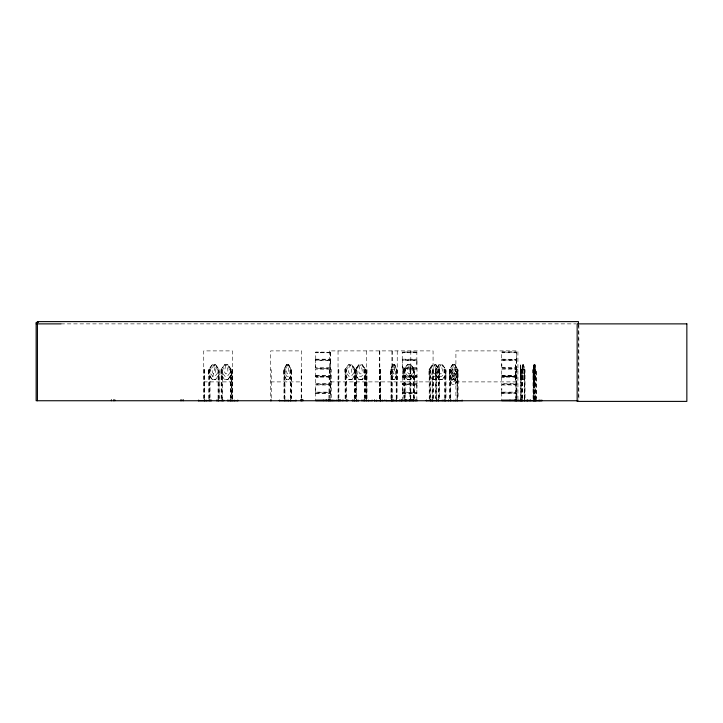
<?xml version="1.0" encoding="UTF-8"?>
<svg xmlns="http://www.w3.org/2000/svg" width="723" height="723" viewBox="0 0 723 723"><rect width="100%" height="100%" fill="white"/><g stroke="black" fill="none" stroke-linecap="round" stroke-linejoin="round"><path stroke-width="0.54" stroke-dasharray="3.62 2.71" d="M315.761 388.567L315.662 392.58L330.366 392.616L330.239 400.235M315.761 364.175L315.617 368.269L330.384 368.269L330.266 384.835M330.239 388.567L330.248 384.916M330.239 364.175L330.266 359.349M402.386 388.567L402.331 392.462M402.386 364.175L402.232 384.175M416.855 388.567L416.999 384.094L402.25 384.058M416.855 364.175L416.999 359.711L402.25 359.674L402.214 352.119L416.981 352.047L402.395 352.02M516.285 400.235L516.385 392.58L501.699 392.616L501.816 388.567M501.825 352.02L516.385 352.02L501.753 352.002L501.663 359.711L516.466 359.9L501.699 360.117L501.807 367.862L501.816 364.175M520.361 369.561L520.56 364.781L520.605 400.741M520.47 369.561L520.524 364.781M520.56 364.907L520.56 379.53L520.37 373.42M515.454 364.907L515.454 369.733L515.616 364.907M515.526 369.336L515.607 365.54M520.461 373.42L520.433 379.53L520.397 364.907M515.535 369.733L515.49 364.781L515.626 379.53L515.409 374.613M533.954 364.907L533.8 398.527L534.071 364.781M534.912 371.893L534.595 373.809L534.089 373.809L533.872 369.336M534.604 369.336L534.342 364.907M534.089 370.456L534.216 378.725L533.963 370.456M315.761 359.223L315.734 352.002L330.339 352.3M330.339 368.712L315.635 368.685L315.617 384.094L330.357 384.067M330.239 369.173L315.761 369.173M416.99 384.058L416.999 368.269L402.25 368.269M416.855 400.235L416.873 385.007L402.368 385.007L402.368 392.119L416.864 392.255M516.385 360.162L516.385 368.712L501.681 368.685L501.663 384.094L516.403 384.067L516.385 392.58M501.807 392.209L501.717 384.546L516.421 384.473M315.752 385.007L330.257 385.007L330.239 392.128L315.761 392.164L315.608 384.13M402.205 384.247L402.377 384.961M533.764 374.659L533.954 369.824M522.358 398.527L522.358 369.336M534.08 379.403L533.429 374.613L533.728 369.336M535.752 398.527L535.635 369.308L536.412 369.733L536.412 398.527M534.342 379.403L534.216 369.697M534.342 379.53L534.848 374.568L534.216 369.824M534.216 384.446L534.595 379.485M534.722 379.485L534.342 384.446L533.818 384.446L533.438 379.485M533.926 369.733L534.27 365.54L534.216 373.809L533.926 371.893M534.279 376.349L534.631 369.326M534.532 378.346L534.279 381.265L533.764 378.346M533.764 373.42L534.017 376.349L534.749 376.349L535.418 373.42L534.921 364.907L536.059 374.613L535.056 379.53L533.917 379.53L532.914 374.613L532.914 369.688L534.442 369.444M522.069 369.733L522.557 364.907L523.669 364.907M290.565 398.527L290.492 369.308L291.541 369.733L291.541 398.527M501.807 367.862L516.43 368.269M315.725 359.394L315.752 367.736L330.257 367.736L330.257 360.614L315.752 360.614M438.418 369.679L438.084 369.326L439.503 369.733L439.503 398.527M524.654 374.568L523.678 379.53L522.539 379.53L521.536 374.613L521.536 369.688L522.539 364.781L523.678 364.781M522.666 364.781L521.69 369.733L521.699 398.527M523.56 379.53L524.527 374.568L524.564 369.688L523.542 364.907L524.039 373.42L523.38 376.349L522.72 376.349L522.069 373.42M533.068 369.733L534.035 364.781L533.466 398.527M534.939 379.53L535.906 374.568M453.194 370.456L452.318 376.819L453.194 378.725L454.089 378.725L455.011 376.819L455.011 374.659L454.089 370.456L453.104 370.456M416.9 384.753L402.286 384.546M516.367 368.802L516.421 384.058M501.717 359.638L501.681 360.126M524.238 369.381L525.034 369.733L525.034 398.527M452.309 369.824L450.953 374.659L450.953 378.346L452.77 381.265L454.568 381.265L456.34 378.346L456.34 374.659L455.002 369.824M315.608 359.747L330.321 359.602M402.286 359.638L402.368 367.736L416.873 367.736L416.873 360.614L402.368 360.614M358.771 364.907L357.081 369.733L357.081 373.42L359.349 376.349L361.599 376.349L363.832 373.42L363.832 369.733L362.16 364.907L358.771 364.907L355.445 369.733L351.866 364.781L348.369 364.781L344.925 369.688L344.988 374.613L348.486 379.403M432.508 364.907L430.809 369.733L430.809 373.42L433.086 376.349L435.336 376.349L437.569 373.42L437.569 369.733L435.897 364.907L432.508 364.907L429.182 369.733L429.218 399.638M438.96 364.907L437.27 369.733L437.27 373.42L439.539 376.349L441.798 376.349L444.03 373.42L444.03 369.733L442.349 364.907L438.96 364.907L435.644 369.733L435.671 398.527M416.936 360.244L402.286 360.162M396.737 374.568L394.83 379.53L392.716 379.53L390.736 374.613L390.736 369.688L392.824 364.781M392.851 364.907L390.908 369.733L390.845 374.613L392.851 379.403M394.722 379.53L396.8 374.613M330.321 384.582L315.662 384.546M315.635 392.616L315.761 400.235M501.681 392.616L501.816 400.235M516.421 393.068L501.699 393.059M330.339 360.162L315.662 360.162M416.954 368.712L402.286 368.712M328.405 352.743L329.67 352.743M328.405 377.126L329.67 377.126M415.02 352.743L416.294 352.743M415.02 377.126L416.294 377.126M514.451 352.743L515.725 352.743M514.451 377.126L515.725 377.126M522.349 369.724L521.536 369.688M286.362 364.781L283.877 369.733L283.985 398.527M283.967 369.733L286.398 364.907M288.766 379.53L291.252 374.568M291.333 369.688L291.333 374.613L288.866 379.53L286.263 379.53M449.525 379.53L449.525 369.688L452.354 364.781M452.399 364.907L449.607 369.733L449.435 379.53L452.173 384.446L455.047 384.446L457.795 379.53L457.614 374.659L454.912 369.824M455.002 379.403L457.704 374.568L455.047 369.697L452.173 369.697L449.435 374.613L452.399 379.403M452.264 369.697L449.525 374.659L452.354 379.53M455.047 379.53L457.885 374.613L457.885 369.688L455.047 364.781M454.957 384.446L457.704 379.485M435.897 371.893L434.749 373.809L433.619 373.809L432.526 371.893L433.619 365.54L434.803 365.54M316.439 352.743L318.689 352.743M316.439 377.126L318.689 377.126M403.063 352.743L405.314 352.743M403.063 377.126L405.314 377.126M502.494 352.743L504.744 352.743M502.494 377.126L504.744 377.126M224.528 364.907L221.084 369.733L220.976 374.613L224.473 379.53L227.962 379.53L231.405 374.613L231.405 369.688L227.908 364.781M231.405 374.613L227.853 379.403L224.464 379.403M227.908 379.53L231.297 374.568M345.043 369.733L348.432 364.781M355.228 398.527L355.246 369.733L358.716 364.781L362.268 364.781L365.711 369.688L365.766 398.527M355.391 369.733L358.78 364.781M345.097 374.568L348.432 379.53L351.92 379.53L355.246 374.568L358.78 379.53M351.92 379.53L355.364 374.613L358.834 379.403L362.214 379.403L365.711 374.613L362.214 379.53M432.517 379.53L429.01 374.613L429.073 369.688L432.453 364.781L436.005 364.781L439.448 369.688M429.128 369.733L432.517 364.781M442.458 379.53L438.906 379.53L435.472 374.613L435.472 369.688L438.969 364.781M439.331 374.568L435.897 379.403L432.508 379.403L429.01 374.613M435.951 379.53L439.448 374.613L439.385 369.688L435.951 364.781M442.404 379.53L445.901 374.613L445.901 369.688L442.458 364.781L438.906 364.781M212.219 379.53L208.703 374.613L208.703 369.688L212.155 364.781L215.725 364.781M212.219 364.781L208.82 369.733L208.766 374.613L212.273 379.403L215.671 379.403L219.177 374.613L215.662 379.53M410.881 379.403L414.541 374.613L410.935 379.53L407.32 379.53L403.768 374.613L403.768 369.688L407.32 364.781L410.989 364.781L414.541 369.688L414.559 398.527M407.374 364.781L403.814 369.688L403.814 374.613L407.429 379.403M330.366 376.312L315.599 376.159L330.366 376.475M410.284 376.349L412.634 373.42L412.634 369.733L410.881 364.907L414.424 369.733M330.221 352.02L330.248 359.313M330.239 376.385L315.734 376.701M402.35 376.701L417.035 376.538L402.35 376.683M516.385 359.638L516.367 352.047M330.221 352.752L315.779 352.752M330.221 377.135L315.797 377.126M416.846 352.752L402.395 352.752M416.846 377.135L402.413 377.126M516.276 352.752L501.825 352.752M516.276 377.135L501.843 377.126M346.064 398.527L345.956 369.688M364.645 398.527L364.573 369.688M330.284 352.282L315.734 352.282M330.339 376.683L315.689 376.656M457.035 369.724L457.035 398.527M436.602 398.527L436.755 369.715L436.791 400.741M222.078 369.724L222.106 398.527M356.385 369.724L356.412 398.527M436.701 369.733L435.472 369.688M354.306 369.688L356.593 369.733L356.593 400.741M354.315 369.733L354.297 398.527M516.312 376.701L516.312 376.041L501.78 376.059L516.312 376.412L501.78 376.701M413.429 369.354L414.559 369.733M218.084 369.688L218.075 400.741M60.994 323.877L576.023 323.877M315.752 359.186L330.257 359.186M402.368 359.186L416.873 359.186L416.846 352.02M501.798 359.186L516.321 359.349M227.962 364.781L224.41 364.781L220.976 369.688L222.295 369.733L222.295 400.741M286.263 364.781L288.866 364.781M392.716 364.781L394.83 364.781L396.737 369.733M452.264 364.781L455.138 364.781M535.056 364.781L533.917 364.781L532.941 369.733L533.077 398.527M215.671 364.907L212.21 364.907L210.51 369.733L210.51 373.42L212.788 376.349L215.056 376.349L217.289 373.42L217.289 369.733L215.608 364.907L219.006 369.733L219.006 398.527M227.908 364.907L224.464 364.907L222.774 369.733L222.774 373.42L225.043 376.349L227.302 376.349L229.525 373.42L229.525 369.733L227.853 364.907L231.297 369.733L231.27 398.527M288.82 364.907L286.299 364.907L285.097 369.733L285.097 373.42L286.697 376.349L288.314 376.349L289.941 373.42L289.941 369.733L288.73 364.907L291.152 369.733M351.866 364.907L348.423 364.907L346.733 369.733L346.733 373.42L349.001 376.349L351.251 376.349L353.484 373.42L353.484 369.733L351.812 364.907L355.192 369.733M394.794 364.907L392.743 364.907L391.767 369.733L391.866 398.527M410.926 364.907L407.383 364.907L405.648 369.733L405.648 373.42L407.953 376.349M455.092 364.907L452.309 364.907L450.953 369.733L450.953 373.42L452.77 376.349L454.568 376.349L456.34 373.42L456.34 369.733L455.002 364.907L457.795 369.733L457.776 398.527M535.038 364.907L533.935 364.907L533.438 369.733L533.348 398.527M214.514 365.54L213.33 365.54L212.228 369.733L212.228 371.893L213.33 373.809L214.46 373.809L215.617 371.893L214.46 365.54M288.025 365.54L287.121 365.54L286.299 369.733L287.121 373.809L287.926 373.809L288.721 371.893L287.926 365.54M350.718 365.54L349.534 365.54L348.441 369.733L348.441 371.893L349.534 373.809L350.664 373.809L351.812 371.893L350.664 365.54M394.134 365.54L393.384 365.54L392.752 369.733L393.384 373.809L394.026 373.809L394.686 371.893L394.026 365.54M520.551 365.54L520.433 369.733M523.344 365.54L522.892 365.54C521.617 376.547 524.464 376.602 523.217 365.54M534.722 365.54L534.089 365.54L533.565 374.659L534.071 379.53M501.798 367.736L516.303 367.736L516.303 360.614L501.807 360.533M402.368 369.173L416.873 369.173M501.816 369.173L516.303 369.173L516.303 383.57L501.798 383.57M391.279 369.308L391.333 398.527M404.826 369.688L404.916 398.527M203.741 369.733L204.582 369.733L204.582 398.509M208.703 369.688L209.995 369.733L209.995 398.527M219.196 398.527L219.177 369.688L218.084 369.354M270.727 369.733L271.252 369.733L271.252 398.509M301.735 369.733L301.202 369.733L301.202 398.509M329.308 369.733L328.902 398.509M330.601 369.733L331.658 369.733L331.658 398.509M338.048 369.733L338.879 369.733L338.879 398.509M344.925 369.688L346.245 369.733L346.245 400.741M365.766 369.733L364.663 369.354M379.367 369.733L380.479 369.733L380.479 398.509M390.736 369.688L397.09 369.733L397.09 398.527M403.768 369.688L405.079 369.733L405.079 398.527M410.863 369.733L409.733 365.54L408.567 365.54L407.374 369.733L407.374 371.893L408.567 373.809L409.733 373.809L410.863 371.893L410.863 369.733L409.932 369.733L409.932 398.509M429.01 369.688L430.33 369.733L430.33 400.741M444.735 369.733L445.955 369.733L445.955 398.527M449.525 369.688L450.754 369.733L450.754 400.741M455.906 369.733L458.057 369.733L458.057 398.527M515.409 369.688L516.068 369.733L515.996 398.527M517.921 369.733L516.873 369.733L516.873 398.509M520.352 369.688L521.012 369.733L521.012 398.527M220.976 374.613L224.528 379.403M390.908 374.568L392.824 379.53M435.472 374.613L438.969 379.53M445.901 374.613L442.349 379.403L438.96 379.403M521.69 374.568L522.666 379.53M501.78 376.665L516.312 376.665M286.299 379.403L288.82 379.403M348.423 379.403L351.866 379.403M392.743 379.403L394.794 379.403M407.383 379.403L410.926 379.403M452.309 379.403L455.092 379.403M522.557 379.403L523.669 379.403M533.935 379.403L535.038 379.403M215.725 379.53L212.155 379.53L215.662 364.781L219.177 369.688M358.716 379.53L362.268 379.53M432.453 379.53L436.005 379.53M452.264 379.53L455.138 379.53M533.429 379.53L533.945 384.446M203.741 381.898L232.372 381.898M270.727 381.898L301.726 381.898M330.601 381.898L433.068 381.898M455.906 381.898L517.921 381.898M315.752 383.57L330.257 383.615M402.368 383.57L416.873 383.57M501.816 384.998L516.303 384.961L516.303 392.119L501.798 392.119M416.954 392.58L402.268 392.616L402.386 400.235M315.653 393.059L330.357 393.059M402.25 393.023L416.972 393.059M315.752 393.556L330.257 393.556M402.368 393.556L416.873 393.556M501.798 393.556L516.303 393.556L516.303 398.463M230.321 369.354L231.459 369.733L231.459 398.527M209.733 369.354L209.815 398.527M402.331 376.34L417.035 376.195L402.395 376.403M442.404 364.781L445.793 369.733L445.766 398.527M435.897 364.907L439.277 369.733M362.214 364.781L365.603 369.733L362.16 364.907M454.957 369.697L457.704 374.659M449.525 379.485L452.264 384.446M288.766 364.781L291.252 369.733L291.233 398.527M286.398 379.403L283.796 374.613L283.796 369.688L284.97 369.733L284.97 398.527M283.877 374.568L286.362 379.53M416.99 368.233L416.873 367.736M330.239 367.736L330.366 368.233M391.767 373.42L393.077 376.349L394.369 376.349L395.653 373.42L394.686 364.907M394.722 364.781L396.629 369.733M416.927 359.521L416.855 359.186M524.229 369.643L524.374 398.527M434.749 365.54L435.897 369.733M533.438 373.42L534.089 376.349M534.939 364.781L536.032 369.733L536.141 400.741M532.941 374.568L534.035 379.53M523.56 364.781L524.654 369.733M534.604 374.604L534.342 369.824M534.469 364.781L534.848 398.527L534.74 369.688M534.342 364.781L534.722 369.733L535.246 369.733L535.147 400.741M534.595 365.54L534.912 369.733M534.152 369.58L534.207 398.527M520.479 374.568L520.524 379.53M515.626 364.781L515.653 400.741M515.535 374.568L515.58 379.53M578.87 324.989L578.87 400.741M578.427 323.877L578.427 400.741M534.64 374.252L534.613 379.53M524.762 400.741L524.762 369.733L524.645 398.527M522.087 369.733L522.087 398.527M521.861 369.326L521.97 398.527M520.94 369.733L520.94 398.527M517.921 399.611L517.921 350.899L455.906 350.899L455.906 398.509M516.303 352.038L516.303 359.186M457.316 369.733L457.316 398.527M450.465 369.733L450.465 398.527M450.013 369.733L450.013 398.527M449.724 369.733L449.724 398.527M445.025 369.733L445.025 398.527M444.762 369.354L444.835 398.527M439.313 369.733L439.313 398.527M438.572 369.733L438.572 398.527M438.31 369.354L438.382 398.527M435.861 369.733L435.861 398.527M433.276 398.509L433.276 369.733L432.164 369.733L432.164 398.509M433.068 398.509L433.068 350.899L330.601 350.899L330.61 398.509M432.372 369.733L432.372 398.509M430.149 369.733L430.149 398.527M429.399 369.733L429.399 398.527M414.378 369.733L414.396 398.527M413.592 369.733L413.592 400.741M413.538 369.326L413.429 398.527M410.809 350.899L410.809 398.509M410.465 369.733L410.465 398.509M410.284 369.733L410.284 398.509M404.112 369.733L404.112 398.527M403.931 369.733L403.958 398.527M397.234 350.899L397.234 381.898M396.8 369.688L396.737 398.527M396.556 369.733L396.556 398.527M396.204 369.733L396.204 400.741M392.616 350.899L392.616 398.509M391.911 350.899L391.911 381.898M391.568 369.733L391.514 398.527M390.98 369.733L390.98 398.527M380.334 369.733L380.334 398.509M380.271 369.733L380.271 398.509M379.991 369.733L379.991 398.509M379.81 350.899L379.81 398.509M379.575 369.733L379.575 398.509M379.458 369.733L379.458 398.509M379.367 350.899L379.367 398.509M367.04 398.509L367.04 369.733L366.2 369.733L366.2 398.509M366.678 350.899L366.678 398.509M366.561 369.733L366.561 398.509M365.657 369.688L365.576 398.527M364.835 369.733L364.835 398.527M355.662 369.733L355.662 398.527M355.481 369.733L355.481 398.527M355.3 369.688L355.418 398.527M354.487 369.733L354.487 398.527M345.314 369.733L345.314 398.527M345.097 369.733L345.133 399.638M338.527 369.733L338.4 398.509M338.048 350.899L338.048 398.509M329.308 350.899L329.308 398.509M301.735 398.509L301.726 350.899L270.727 350.899L270.727 398.509M290.872 369.733L290.872 400.741M284.654 369.733L284.654 398.527M284.302 369.733L284.302 398.527M232.734 398.509L232.734 369.733L231.893 369.733L231.893 398.509M232.372 398.509L232.372 350.899L203.741 350.899L203.741 398.509M232.255 369.733L232.255 398.509M230.529 369.733L230.529 398.527M230.266 369.354L230.339 398.527M221.365 369.733L221.365 398.527M221.148 369.733L221.175 398.527M218.256 369.733L218.256 398.527M209.064 369.733L209.064 398.527M208.875 369.733L208.875 400.741M204.22 369.733L204.22 398.509M204.103 369.733L204.103 398.509M515.49 371.893L515.481 373.809L515.454 371.893M520.433 371.893L520.424 373.809L520.397 371.893M534.279 380.434L533.99 377.415C533.61 388.82 533.547 364.907 533.99 375.969L534.216 372.932L534.279 380.434M451.504 373.005L452.95 376.719C449.833 380.976 452.408 382.548 453.411 377.415C454.351 382.548 457.044 380.976 453.899 376.701C456.855 372.697 454.424 371.053 453.448 375.969L452.246 373.032L451.504 373.005M453.194 365.54L452.318 371.893L453.194 373.809L454.089 373.809L455.011 371.893L455.011 369.733L454.089 365.54L453.194 365.54M225.576 365.54L224.482 371.893L225.576 373.809L226.706 373.809L227.853 371.893L227.853 369.733L226.706 365.54L225.576 365.54M359.882 365.54L358.789 371.893L359.882 373.809L361.012 373.809L362.16 371.893L362.16 369.733L361.012 365.54L359.882 365.54M440.072 365.54L438.978 371.893L440.072 373.809L441.202 373.809L442.349 371.893L442.349 369.733L441.202 365.54L440.072 365.54M315.779 375.843L330.239 375.852L315.797 375.852M402.395 375.843L416.855 375.852L402.413 375.852M501.825 375.843L516.285 375.852L501.843 375.852"/><path stroke-width="1.08" d="M323.28 400.714L323.289 400.099M334.912 400.714L334.921 400.099M514.921 400.714L514.921 400.099M521.599 400.714L521.608 400.099M526.543 400.714L526.624 400.099M539.602 400.714L539.674 400.099M516.222 400.641L516.005 399.936M527.456 400.714L527.474 400.099M538.825 400.641L538.852 400.099M198.4 400.741L211.369 400.659M343.298 400.641L343.344 400.099M270.592 400.641L270.601 400.153M374.225 400.741L384.509 400.659L384.591 400.099M385.757 400.741L417.451 400.659M528.088 400.659L528.106 400.099M217.948 400.659L217.966 399.936M223.696 400.659L223.769 400.153L223.841 400.741M347.655 400.659L347.727 400.153M352.209 400.741L358.671 400.678M425.992 400.659L442.756 400.678M405.702 400.659L405.684 400.099M330.339 400.641L330.366 400.153M455.644 400.641L455.671 400.153M332.923 400.659L332.96 400.153M374.478 400.659L374.514 400.153M279.205 400.659L296.349 400.678M288.45 400.659L288.504 400.153L288.549 400.741M445.558 400.659L445.612 400.153L445.675 400.741M376.285 400.659L376.358 400.153L376.43 400.741M206.064 400.659L206.136 400.153L206.209 400.741M406.091 400.659L406.172 400.153M38.409 322.422L36.15 322.422L36.15 400.741L577.297 400.741M36.15 323.877L60.949 323.877M315.761 400.235L330.239 400.235M402.386 400.235L416.855 400.235M501.816 400.235L516.285 400.235M315.734 400.443L330.266 400.425M402.35 400.425L416.882 400.443M501.78 400.443L516.312 400.425M223.769 400.578L216.701 400.659M238.075 400.714L227.51 400.659M315.752 400.696L347.727 400.578M361.744 400.741L361.744 400.099L361.78 400.578L372.381 400.714M501.798 400.696L542.033 400.741L541.861 400.099M448.793 400.659L448.721 400.153M443.425 400.659L462.53 400.659M368.603 400.659L368.531 400.153L368.459 400.741M363.235 400.659L363.163 400.153M234.297 400.659L234.225 400.153L234.162 400.741M222.386 400.659L222.395 399.936M436.728 400.659L436.71 399.936M454.008 400.659L453.954 400.153L453.89 400.741M392.011 400.641L391.92 399.936M372.137 400.641L372.092 400.099M518.165 400.578L518.165 400.153M540.858 400.659L540.849 400.099M529.29 400.659L529.281 400.099M514.993 400.659L514.993 400.099M510.049 400.659L509.977 400.099M578.427 323.877L578.427 321.608L37.424 321.608L37.424 400.741M536.105 399.936L536.105 400.741M535.716 399.936L535.716 400.741M535.128 399.936L535.128 400.741M534.731 399.936L534.731 400.741M534.216 399.936L534.216 400.741M533.818 399.936L533.764 400.741M533.375 399.936L533.375 400.741M530.628 400.099L530.655 400.741L530.483 400.099M527.618 400.099L527.618 400.741M524.735 399.936L524.735 400.741M524.338 399.936L524.338 400.741M522.395 399.936L522.395 400.741M521.997 399.936L521.997 400.741M521.003 399.936L521.003 400.741M520.94 399.936L520.94 400.741M520.596 399.936L520.542 400.741M519.259 400.099L519.259 400.741M518.084 400.099L518.002 400.741M516.755 399.936L516.746 400.741M516.249 400.099L516.249 400.741M515.598 399.936L515.653 400.741M462.114 400.099L462.114 400.741M457.234 399.936L457.234 400.741M457.081 399.936L457.081 400.741M455.824 400.099L455.752 400.741M450.836 399.936L450.836 400.741M450.556 399.936L450.556 400.741M448.658 400.099L448.658 400.741M444.916 399.936L444.916 400.741M444.726 399.936L444.726 400.741M443.289 400.099L443.289 400.741M442.196 400.099L442.196 400.741M438.463 399.936L438.463 400.741M438.274 399.936L438.337 400.741M436.891 399.936L436.828 400.741M436.213 400.099L436.213 400.741M432.969 400.099L432.969 400.741M432.264 399.936L432.264 400.741M432.065 399.936L432.065 400.741M431.884 400.099L431.884 400.741M430.438 399.936L430.438 400.741M430.339 400.099L430.339 400.741L430.248 399.936M426.516 400.099L426.516 400.741M416.909 400.099L416.909 400.741M415.716 400.099L415.716 400.741M413.484 399.936L413.484 400.741M413.321 399.936L413.321 400.741M412.273 400.099L412.273 400.741M411.776 399.774L411.776 400.741M410.221 399.936L410.221 400.741M409.869 399.936L409.869 400.741M409.579 399.774L409.579 400.741M406.245 400.099L406.245 400.741M405.187 399.936L405.187 400.741M405.025 399.936L405.025 400.741M401.988 400.099L401.988 400.741M401.608 400.099L401.608 400.741M401.22 399.774L401.22 400.741M399.81 399.774L399.81 400.741M396.493 399.936L396.493 400.741M396.15 399.936L396.114 400.741L396.068 400.153M393.8 399.774L393.8 400.741M392.779 400.099L392.779 400.741M392.697 400.099L392.697 400.741M391.604 399.774L391.577 400.741M391.441 399.936L391.45 400.741M386.082 400.099L386.082 400.741M382.304 400.099L382.304 400.741M380.578 399.936L380.578 400.741M380.397 399.936L380.379 400.741M380.054 399.936L380.054 400.741M374.559 400.099L374.559 400.741M366.507 399.936L366.507 400.741M366.145 399.936L366.145 400.741M364.726 399.936L364.726 400.741M364.537 399.936L364.537 400.741M363.091 400.099L363.091 400.741M356.701 399.936L356.701 400.741M356.52 399.936L356.52 400.741M354.378 399.936L354.378 400.741M354.189 399.936L354.189 400.741M352.779 400.099L352.743 400.741L352.707 400.153M347.799 400.099L347.799 400.741M346.353 399.936L346.353 400.741M346.172 399.936L346.172 400.741M342.431 400.099L342.431 400.741M340.641 399.774L340.641 400.741M339.232 399.774L339.232 400.741M338.942 399.936L338.942 400.741M338.581 399.936L338.581 400.741M336.972 399.774L336.972 400.741M332.996 400.099L332.996 400.741M331.776 399.936L331.776 400.741M330.447 400.099L330.519 400.741M329.299 399.936L329.308 400.741M328.893 399.936L328.911 400.741M328.477 399.774L328.477 400.741M326.218 399.774L326.218 400.741M302.964 399.774L302.964 400.741M302.151 399.774L302.151 400.741M301.807 400.099L301.807 400.741M301.771 400.099L301.771 400.741M301.148 399.936L301.148 400.741M300.696 399.774L300.696 400.741M295.951 400.099L295.951 400.741M290.8 399.936L290.8 400.741M290.483 399.936L290.483 400.741M286.977 400.099L286.977 400.741M285.043 399.936L285.043 400.741M284.735 399.936L284.735 400.741M279.584 400.099L279.584 400.741M271.306 399.936L271.315 400.741M270.646 400.099L270.682 400.741M237.786 400.099L237.786 400.741M232.2 399.936L232.2 400.741M231.839 399.936L231.839 400.741M230.42 399.936L230.42 400.741M230.23 399.936L230.23 400.741M228.784 400.099L228.784 400.741M227.438 400.099L227.438 400.741M222.214 399.936L222.214 400.741M221.862 400.099L221.862 400.741M218.473 400.099L218.473 400.741M218.147 399.936L218.147 400.741M216.557 400.099L216.557 400.741M211.514 400.099L211.514 400.741M210.104 399.936L210.104 400.741M209.923 399.936L209.923 400.741M204.636 399.936L204.636 400.741M204.275 399.936L204.275 400.741M198.689 400.099L198.689 400.741M183.389 399.774L183.389 400.741M181.943 399.774L181.943 400.741M180.804 399.774L180.804 400.741M114.812 399.774L114.812 400.741M113.683 399.774L113.683 400.741M111.414 399.774L111.414 400.741M209.001 400.578L209.037 400.099L209.001 400.578M686.85 323.877L577.153 323.877L577.153 401.392L686.85 401.392L686.85 323.877M358.147 400.741L358.147 400.099L358.111 400.741"/></g></svg>
